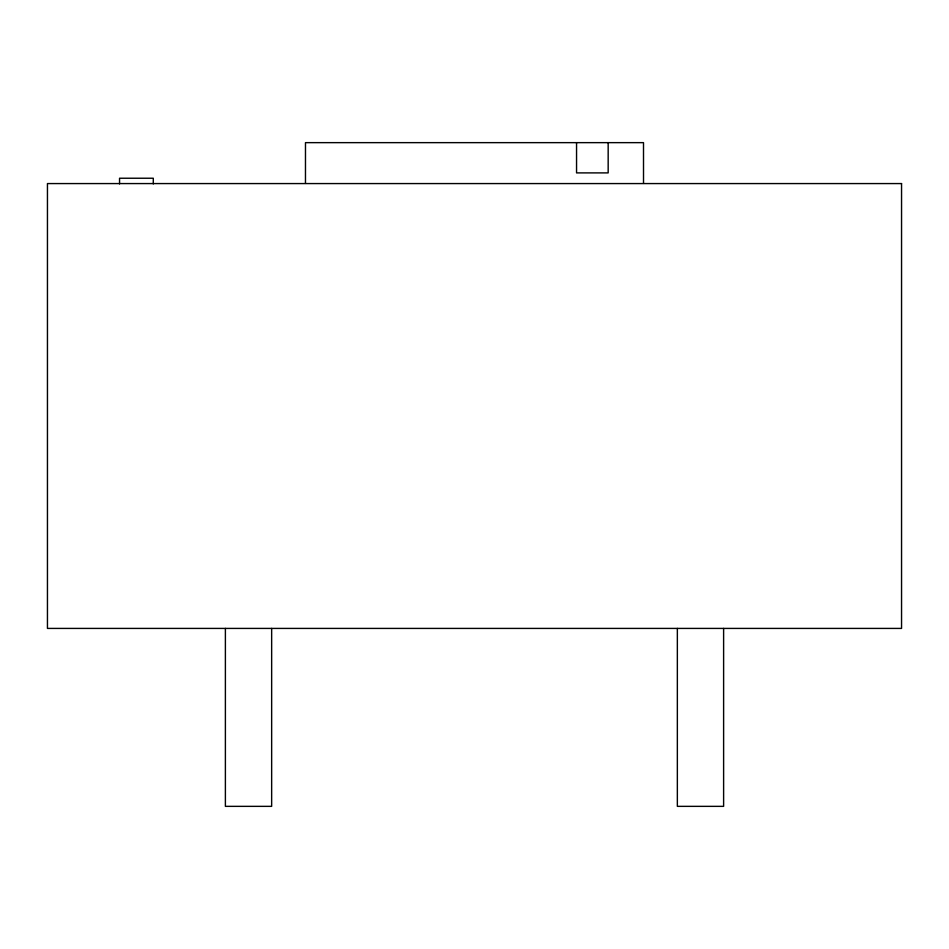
<?xml version="1.0" encoding="UTF-8"?>
<svg xmlns="http://www.w3.org/2000/svg" width="949" height="949" viewBox="0 0 949 949"><rect width="100%" height="100%" fill="white"/><g stroke="black" fill="none" stroke-linecap="round" stroke-linejoin="round"><path stroke-width="1.42" d="M305.471 183.406L305.483 142.647L643.505 142.647L643.517 183.406M723.613 628.416L723.613 806.353L677.349 806.353L677.349 628.416M608.167 142.647L608.167 172.896L576.553 172.896L576.553 142.647M271.651 628.416L271.651 806.353L225.388 806.353L225.388 628.416M153.287 183.928L153.287 178.234L119.55 178.234L119.55 183.928M901.55 183.572L47.45 183.572L47.45 628.416L901.55 628.416L901.55 183.572"/></g></svg>
